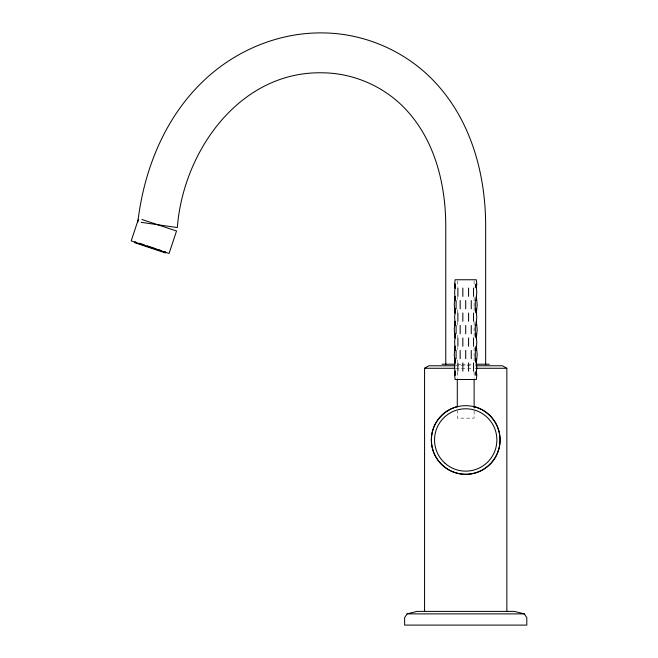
<?xml version="1.0" encoding="UTF-8"?>
<svg xmlns="http://www.w3.org/2000/svg" width="658" height="658" viewBox="0 0 658 658"><rect width="100%" height="100%" fill="white"/><g stroke="black" fill="none" stroke-linecap="round" stroke-linejoin="round"><path stroke-width="0.49" stroke-dasharray="3.29 2.47" d="M457.532 364.219L461.085 364.219M462.015 364.219L473.883 364.219M455.492 365.782L472.403 365.782M455.755 368.274L465.708 368.274M467.715 368.274L471.728 368.274M474.122 280.999L474.122 287.143M474.122 297.375L474.122 306.587M474.122 307.607L474.122 312.731M474.122 321.935L474.122 332.175M474.122 333.195L474.122 337.291M474.122 347.523L474.122 356.735M474.122 357.755L474.122 361.851M474.122 372.083L474.122 378.227M474.122 410.979L474.122 418.143L457.294 418.143L457.294 410.979M457.294 280.999L457.294 287.143M457.294 297.375L457.294 299.423M457.294 309.655L457.294 312.731M457.294 321.935L457.294 325.011M457.294 335.243L457.294 337.291M457.294 347.523L457.294 349.571M457.294 359.803L457.294 361.851M457.294 372.083L457.294 378.227"/><path stroke-width="0.99" d="M445.762 364.754L445.762 227.026C445.844 185.515 435.448 141.758 406.759 110.462C385.275 86.807 353.765 72.898 321.828 72.791C239.298 71.368 183.047 151.669 177.347 227.569L141.19 222.33M462.837 288.064L462.837 296.38M462.837 313.002L462.837 321.31M462.837 337.932L462.837 346.248M462.837 362.871L462.837 371.178M468.578 296.38L468.578 288.064M468.578 321.31L468.578 313.002M468.578 346.248L468.578 337.932M468.578 371.178L468.578 362.871M476.417 296.38L475.997 300.533L476.787 292.218L476.079 284.741M476.417 321.31L475.997 325.463L476.787 317.156L476.079 309.671M476.302 349.571L476.787 342.094L476.079 334.609M476.302 374.509L476.787 367.024L476.079 359.548M460.164 300.533L460.164 308.841M460.164 325.463L460.164 333.779M460.164 350.401L460.164 358.717M471.251 308.841L471.251 300.533M471.251 333.779L471.251 325.463M471.251 358.717L471.251 350.401M455.147 288.064L455.418 283.911L454.629 292.218L455.147 300.533L455.147 296.38M455.147 313.002L455.418 308.841L454.629 317.156L455.147 325.463L455.147 321.31M457.869 288.064L457.869 296.38M455.147 337.932L455.418 333.779L454.629 342.094L455.147 350.401L455.147 346.248M457.869 313.002L457.869 321.31M455.147 362.871L455.418 358.717L454.629 367.024L455.147 375.34L455.147 371.178M457.869 337.932L457.869 346.248M457.869 362.871L457.869 371.178M473.546 296.38L473.546 288.064M473.546 321.31L473.546 313.002M473.546 346.248L473.546 337.932M473.546 371.178L473.546 362.871M456.109 300.533L456.109 308.841M456.109 325.463L456.109 333.779M456.109 350.401L456.109 358.717M475.315 308.841L475.315 300.533M475.315 333.779L475.315 325.463M475.315 358.717L475.315 350.401M476.417 346.248L475.997 350.401L476.269 346.248L476.269 349.571M476.417 371.178L475.997 375.34L476.269 371.178L476.269 374.509M455.056 296.38L454.242 304.687L455.056 313.002M455.056 321.31L454.242 329.625L455.056 337.932M455.056 346.248L454.242 354.555L455.056 362.871M455.056 371.178L454.62 375.34L455.114 379.493L476.31 379.493L476.795 375.34L476.359 371.178M476.359 288.064L476.795 283.911L476.31 279.757L455.114 279.757L454.62 283.911L455.056 288.064M476.359 313.002L477.182 304.687L476.359 296.38M476.359 337.932L477.182 329.625L476.359 321.31M476.359 362.871L477.182 354.555L476.359 346.248M137.867 221.845C144.028 169.534 164.928 117.445 203.659 80.761C235.235 50.617 278.35 32.439 322.173 32.9C365.017 33.073 407.286 51.76 436.131 83.459C471.589 121.969 485.851 175.538 485.653 226.936L485.653 364.754M138.361 219.369L131.197 240.886L169.057 253.478L176.533 231.007L141.873 219.468M407.113 613.881L404.621 617.623L404.621 625.1L526.803 625.1L526.803 617.623L524.303 613.881L514.334 611.389L417.09 611.389L407.113 613.881L524.303 613.881M424.566 611.603L424.566 368.274L428.934 365.782L454.596 365.782M442.02 364.219L454.596 364.219M475.8 364.219L489.396 364.219M475.8 365.782L502.49 365.782L506.849 368.274L506.849 611.603M424.566 368.274L454.785 368.274M475.668 368.274L506.849 368.274M135.005 241.823L135.885 242.111M139.249 243.238L144.291 244.908M147.195 245.878L150.23 246.89M150.986 247.137L156.168 248.864M158.849 249.76L161.202 250.542M164.566 251.66L165.75 252.055M134.413 242.605L165.454 252.943M476.055 284.741L476.269 288.064L476.269 283.911L476.417 288.064M476.055 309.671L476.269 313.002L476.269 308.841L476.417 313.002M476.055 334.609L476.269 337.932L476.269 333.779L476.417 337.932M476.055 359.548L476.269 362.871L476.269 358.717L476.417 362.871M474.122 379.255L474.122 407.911M465.708 300.533L465.708 308.841M465.708 325.463L465.708 333.779M465.708 350.401L465.708 358.717M457.294 379.255L457.294 406.883M474.303 406.636A34.413 34.413 0 0 1 493.771 459.868A34.413 34.413 0 0 1 437.101 459.078A34.413 34.413 0 0 1 458.058 406.414M448.567 469.647A34.282 34.282 0 0 0 499.998 439.955A34.282 34.282 0 0 0 448.567 410.271A34.282 34.282 0 0 0 448.567 469.647M445.162 463.397A31.165 31.165 0 0 0 496.28 446.042A31.165 31.165 0 0 0 455.69 410.444A31.165 31.165 0 0 0 445.162 463.397"/></g></svg>
